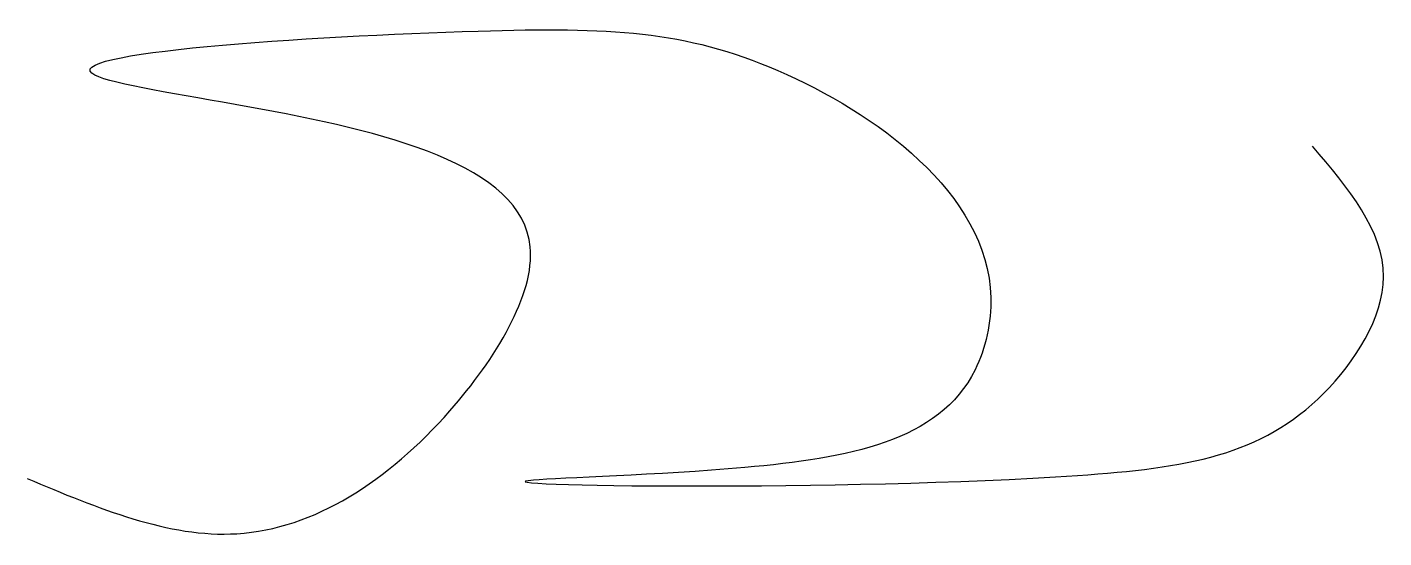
# Model space of a CAD drawing. Header units: millimetres. Extents: x 19 to 241, y 12 to 96.
import ezdxf

# ---------------------------------------------------------------- set-up
doc = ezdxf.new("R2010")
doc.units = ezdxf.units.MM

msp = doc.modelspace()

# ---------------------------------------------------------------- linework, layer by layer
msp.add_spline([(18.63, 22.03), (53.05, 12.98), (87.99, 33.14), (101.19, 60.03), (54.86, 83.04), (29.76, 88.22), (92.65, 95.46), (141.82, 88.99), (176.76, 51.76), (174.17, 39.87), (136.38, 23.84), (101.7, 21.77), (190.99, 22.54), (231.36, 35.99), (241.2, 55.12), (229.55, 76.58)], degree=3)

doc.saveas('drawing.dxf')
